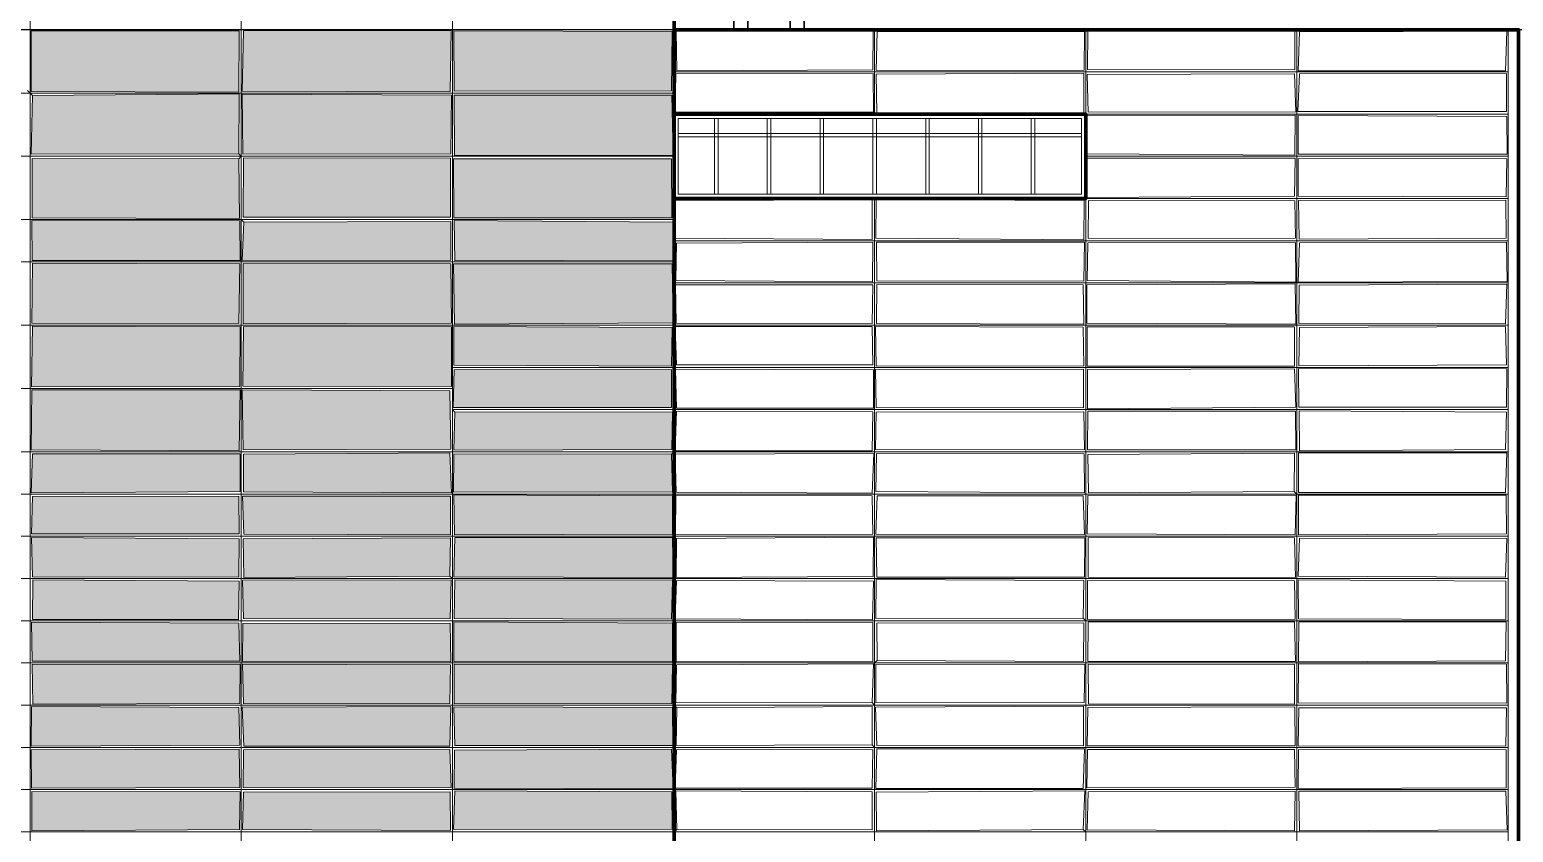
# Model space of a CAD drawing. Extents: x -50000 to 1632000, y -47600 to 308800.
# Drawn here: x 293987 to 336150, y 235987 to 258800 of the extents above; entities that cross this region are included whole.
import ezdxf

# ---------------------------------------------------------------- set-up
doc = ezdxf.new("R2010")
doc.units = 0
doc.header["$MEASUREMENT"] = 0
doc.layers.get('Defpoints').update_dxf_attribs({"color": 6})
doc.layers.add('1', color=7, linetype='Continuous')

msp = doc.modelspace()

# ---------------------------------------------------------------- hatches: boundary and pattern name
at = {"layer": '1', "linetype": 'Continuous'}
h = msp.add_hatch(color=251, dxfattribs=at)
h.dxf.hatch_style = 1
h.paths.add_polyline_path([(299936.8, 258762.5), (294033.3, 258766.7), (294033.2, 257041.8), (299929.7, 257027.4)])
h = msp.add_hatch(color=251, dxfattribs=at)
h.dxf.hatch_style = 1
h.paths.add_polyline_path([(305961.2, 258773.1), (300065.6, 258766.6), (300029.1, 257053.6), (305933.2, 257028.9)])
h = msp.add_hatch(color=251, dxfattribs=at)
h.dxf.hatch_style = 1
h.paths.add_polyline_path([(312241.1, 258749.1), (306044, 258770.4), (306050.4, 257056.7), (312225.5, 257064.6)])
h = msp.add_hatch(color=251, dxfattribs=at)
h.dxf.hatch_style = 1
h.paths.add_polyline_path([(299937.1, 256971.9), (294071.3, 256925.5), (294030.9, 255259.6), (299929.7, 255271.5)])
h = msp.add_hatch(color=251, dxfattribs=at)
h.dxf.hatch_style = 1
h.paths.add_polyline_path([(305971.7, 256935.7), (300027.2, 256968.8), (300041.1, 255257.9), (305955.5, 255268.6)])
h = msp.add_hatch(color=251, dxfattribs=at)
h.dxf.hatch_style = 1
h.paths.add_polyline_path([(312239.8, 256937.2), (306054.9, 256935.5), (306063.2, 255227.4), (312272.2, 255231.8)])
h = msp.add_hatch(color=251, dxfattribs=at)
h.dxf.hatch_style = 1
h.paths.add_polyline_path([(299928.6, 255128.8), (294062.1, 255134.8), (294061.3, 253454.4), (299953.7, 253431.8)])
h = msp.add_hatch(color=251, dxfattribs=at)
h.dxf.hatch_style = 1
h.paths.add_polyline_path([(305944.4, 255147.4), (300065.8, 255155.4), (300056.7, 253470.8), (305944, 253474.9)])
h = msp.add_hatch(color=251, dxfattribs=at)
h.dxf.hatch_style = 1
h.paths.add_polyline_path([(312229.3, 255132.2), (306030.1, 255129.3), (306045.4, 253453.8), (312236.8, 253454.9)])
h = msp.add_hatch(color=251, dxfattribs=at)
h.dxf.hatch_style = 1
h.paths.add_polyline_path([(299963.7, 253362.4), (294049, 253374.3), (294061, 252238), (299966.2, 252236.4)])
h = msp.add_hatch(color=251, dxfattribs=at)
h.dxf.hatch_style = 1
h.paths.add_polyline_path([(305954.8, 253350), (300072.1, 253327), (300026.3, 252237.9), (305955.5, 252251.3)])
h = msp.add_hatch(color=251, dxfattribs=at)
h.dxf.hatch_style = 1
h.paths.add_polyline_path([(312271.3, 253325.6), (306054.8, 253374.2), (306066.7, 252233.3), (312274.8, 252246.2)])
h = msp.add_hatch(color=251, dxfattribs=at)
h.dxf.hatch_style = 1
h.paths.add_polyline_path([(299961.4, 252149.1), (294066.6, 252168), (294046.3, 250456.7), (299928.8, 250449.3)])
h = msp.add_hatch(color=251, dxfattribs=at)
h.dxf.hatch_style = 1
h.paths.add_polyline_path([(305951.8, 252141.1), (300053.5, 252158.2), (300057.5, 250442.7), (305970.5, 250458)])
h = msp.add_hatch(color=251, dxfattribs=at)
h.dxf.hatch_style = 1
h.paths.add_polyline_path([(312242.2, 252149.2), (306027.9, 252147.6), (306059.2, 250428.4), (312274.4, 250470.7)])
h = msp.add_hatch(color=251, dxfattribs=at)
h.dxf.hatch_style = 1
h.paths.add_polyline_path([(299970.8, 250352.4), (294063.6, 250371.7), (294039.2, 248647.1), (299956.5, 248659.4)])
h = msp.add_hatch(color=251, dxfattribs=at)
h.dxf.hatch_style = 1
h.paths.add_polyline_path([(305971.3, 250350.4), (300066.5, 250365.8), (300049, 248668.8), (305971.1, 248658.8)])
h = msp.add_hatch(color=251, dxfattribs=at)
h.dxf.hatch_style = 1
h.paths.add_polyline_path([(312249.9, 250333.7), (306038.8, 250364.2), (306039.3, 249259.8), (312228.4, 249237.4)])
h = msp.add_hatch(color=251, dxfattribs=at)
h.dxf.hatch_style = 1
h.paths.add_polyline_path([(312228.8, 249139), (306047.6, 249131.4), (306026, 248062.2), (312227.9, 248060.9)])
h = msp.add_hatch(color=251, dxfattribs=at)
h.dxf.hatch_style = 1
h.paths.add_polyline_path([(299971.9, 248567.4), (294051.4, 248559.4), (294032.2, 246855.1), (299942, 246828.8)])
h = msp.add_hatch(color=251, dxfattribs=at)
h.dxf.hatch_style = 1
h.paths.add_polyline_path([(305927.4, 248532.4), (300027.6, 248567.9), (300054.2, 246856.7), (305951.8, 246874.5)])
h = msp.add_hatch(color=251, dxfattribs=at)
h.dxf.hatch_style = 1
h.paths.add_polyline_path([(312251.2, 247934.4), (306071.3, 247929), (306036.8, 246844.2), (312236.3, 246862.9)])
h = msp.add_hatch(color=251, dxfattribs=at)
h.dxf.hatch_style = 1
h.paths.add_polyline_path([(299973.6, 246746), (294064.7, 246747.8), (294027.9, 245633.1), (299971.8, 245672)])
h = msp.add_hatch(color=251, dxfattribs=at)
h.dxf.hatch_style = 1
h.paths.add_polyline_path([(305925.9, 246774.3), (300066.7, 246738.5), (300066.1, 245662.2), (305974, 245638.2)])
h = msp.add_hatch(color=251, dxfattribs=at)
h.dxf.hatch_style = 1
h.paths.add_polyline_path([(312226.4, 246731.6), (306041.7, 246740), (306033, 245654.2), (312259.1, 245663.9)])
h = msp.add_hatch(color=251, dxfattribs=at)
h.dxf.hatch_style = 1
h.paths.add_polyline_path([(299932.2, 245545.5), (294069.5, 245535.4), (294035.6, 244471.6), (299937.7, 244468.1)])
h = msp.add_hatch(color=251, dxfattribs=at)
h.dxf.hatch_style = 1
h.paths.add_polyline_path([(305944.1, 245538.9), (300039, 245540), (300071.8, 244464.2), (305948.6, 244439.1)])
h = msp.add_hatch(color=251, dxfattribs=at)
h.dxf.hatch_style = 1
h.paths.add_polyline_path([(312253.3, 245550), (306042.4, 245574.5), (306061.4, 244438.7), (312253.2, 244457.3)])
h = msp.add_hatch(color=251, dxfattribs=at)
h.dxf.hatch_style = 1
h.paths.add_polyline_path([(299936.5, 244329), (294035.6, 244367.5), (294066.4, 243251.2), (299929.6, 243243.3)])
h = msp.add_hatch(color=251, dxfattribs=at)
h.dxf.hatch_style = 1
h.paths.add_polyline_path([(305945.4, 244354.3), (300055.9, 244325), (300070.5, 243230.6), (305925.1, 243272.2)])
h = msp.add_hatch(color=251, dxfattribs=at)
h.dxf.hatch_style = 1
h.paths.add_polyline_path([(312254.8, 244368.3), (306070.1, 244370.4), (306044.6, 243251.1), (312270.2, 243226.8)])
h = msp.add_hatch(color=251, dxfattribs=at)
h.dxf.hatch_style = 1
h.paths.add_polyline_path([(299939.8, 243128), (294074, 243161.8), (294072.3, 242034.2), (299926.3, 242032.7)])
h = msp.add_hatch(color=251, dxfattribs=at)
h.dxf.hatch_style = 1
h.paths.add_polyline_path([(305969.9, 243168), (300031.1, 243158.1), (300064.5, 242060.4), (305941.4, 242050.7)])
h = msp.add_hatch(color=251, dxfattribs=at)
h.dxf.hatch_style = 1
h.paths.add_polyline_path([(312257, 243157.3), (306069.9, 243164.5), (306055.3, 242062.6), (312229.6, 242046.4)])
h = msp.add_hatch(color=251, dxfattribs=at)
h.dxf.hatch_style = 1
h.paths.add_polyline_path([(299933.2, 241932.1), (294041.3, 241957.5), (294053.9, 240852.4), (299958.8, 240852.1)])
h = msp.add_hatch(color=251, dxfattribs=at)
h.dxf.hatch_style = 1
h.paths.add_polyline_path([(305939.7, 241935.6), (300046.1, 241926.5), (300035.2, 240840.7), (305956.2, 240831.1)])
h = msp.add_hatch(color=251, dxfattribs=at)
h.dxf.hatch_style = 1
h.paths.add_polyline_path([(312253.6, 241933.9), (306044.6, 241970.7), (306045.6, 240839.9), (312257.5, 240833)])
h = msp.add_hatch(color=251, dxfattribs=at)
h.dxf.hatch_style = 1
h.paths.add_polyline_path([(299967.2, 240755.4), (294059.6, 240769.8), (294073.9, 239625.6), (299955.8, 239652.3)])
h = msp.add_hatch(color=251, dxfattribs=at)
h.dxf.hatch_style = 1
h.paths.add_polyline_path([(305944.5, 240743.4), (300039.2, 240762.3), (300059.5, 239636.2), (305926.9, 239647)])
h = msp.add_hatch(color=251, dxfattribs=at)
h.dxf.hatch_style = 1
h.paths.add_polyline_path([(312255.1, 240753), (306047.3, 240762.4), (306053.4, 239642.4), (312232.9, 239650.5)])
h = msp.add_hatch(color=251, dxfattribs=at)
h.dxf.hatch_style = 1
h.paths.add_polyline_path([(299932.4, 239536.8), (294040.4, 239564.8), (294032.5, 238434.6), (299960.1, 238464.2)])
h = msp.add_hatch(color=251, dxfattribs=at)
h.dxf.hatch_style = 1
h.paths.add_polyline_path([(305952.3, 239560.4), (300028.3, 239544.3), (300069.7, 238433.1), (305931.6, 238435.5)])
h = msp.add_hatch(color=251, dxfattribs=at)
h.dxf.hatch_style = 1
h.paths.add_polyline_path([(312251.4, 239530.1), (306039.9, 239552.1), (306069.1, 238455.9), (312260.1, 238451.4)])
h = msp.add_hatch(color=251, dxfattribs=at)
h.dxf.hatch_style = 1
h.paths.add_polyline_path([(299938.1, 238354.3), (294033.5, 238334.5), (294037.8, 237238.8), (299955.3, 237260.3)])
h = msp.add_hatch(color=251, dxfattribs=at)
h.dxf.hatch_style = 1
h.paths.add_polyline_path([(305926.5, 238342.4), (300060.4, 238330.6), (300050.3, 237257.3), (305966.8, 237252.4)])
h = msp.add_hatch(color=251, dxfattribs=at)
h.dxf.hatch_style = 1
h.paths.add_polyline_path([(312230.7, 238351), (306060.6, 238325.6), (306053, 237241.1), (312273.3, 237226.4)])
h = msp.add_hatch(color=251, dxfattribs=at)
h.dxf.hatch_style = 1
h.paths.add_polyline_path([(299970.1, 237142.5), (294047.8, 237146.9), (294050.2, 236025.7), (299953.3, 236068)])
h = msp.add_hatch(color=251, dxfattribs=at)
h.dxf.hatch_style = 1
h.paths.add_polyline_path([(305941.2, 237136.3), (300062, 237131.3), (300037.1, 236071.8), (305946.5, 236042.9)])
h = msp.add_hatch(color=251, dxfattribs=at)
h.dxf.hatch_style = 1
h.paths.add_polyline_path([(312234.6, 237134.8), (306070, 237167.5), (306032.7, 236066), (312243.8, 236074.2)])

# ---------------------------------------------------------------- linework, layer by layer
at = {"layer": '1', "lineweight": 35}
for p, q in [((314000, 280000), (314000, 258800)), ((316000, 280000), (316000, 258800)), ((314400, 258800), (314400, 267100.3)), ((315600, 258800), (315600, 267100.3))]:
    msp.add_line(p, q, dxfattribs=at)
at = {"layer": '1', "color": 8, "linetype": 'Continuous', "lineweight": 13}
for p, q in [((294000, 221000), (294000, 276200)), ((300000, 221000), (300000, 276200)), ((306000, 221000), (306000, 276200)), ((312300, 221000), (312300, 276200)), ((336000, 258800), (264000, 258800)), ((318000, 256400), (318000, 258800)), ((324000, 221000), (324000, 258800)), ((330000, 258800), (330000, 221000)), ((336000, 221000), (336000, 258800)), ((336000, 257600), (312300, 257600)), ((312300, 257000), (287700, 257000)), ((312300, 256400), (336000, 256400)), ((312300, 255200), (287700, 255200)), ((336000, 255200), (324000, 255200)), ((336000, 254000), (312300, 254000)), ((318000, 221000), (318000, 254000)), ((312300, 253400), (287700, 253400)), ((336000, 252800), (312300, 252800)), ((312300, 252200), (287700, 252200)), ((336000, 251600), (312300, 251600)), ((228329.3, 250400), (336000, 250400)), ((336000, 249200), (306000, 249200)), ((306000, 248600), (287700, 248600)), ((336000, 248000), (306000, 248000)), ((336000, 246800), (228330.3, 246800)), ((228332.6, 245600), (336000, 245600)), ((336000, 244400), (258000, 244400)), ((336000, 243200), (228330.7, 243200)), ((336000, 242000), (228329.4, 242000)), ((228331.3, 240800), (336000, 240800)), ((336000, 239600), (258000, 239600)), ((336000, 238400), (228325, 238400)), ((336000, 237200), (228331.3, 237200)), ((228328.8, 236000), (336000, 236000))]:
    msp.add_line(p, q, dxfattribs=at)
at = {"layer": '1', "color": 7, "linetype": 'Continuous', "lineweight": 9}
for p, q in [((294033.2, 257041.8), (294033.3, 258766.7)), ((294033.3, 258766.7), (299936.8, 258762.5)), ((299929.7, 257027.4), (299936.8, 258762.5)), ((300029.1, 257053.6), (300065.6, 258766.6)), ((300065.6, 258766.6), (305961.2, 258773.1)), ((305933.2, 257028.9), (305961.2, 258773.1)), ((306044, 258770.4), (312241.1, 258749.1)), ((306050.4, 257056.7), (306044, 258770.4)), ((312225.5, 257064.6), (312241.1, 258749.1)), ((294000, 257000), (293927.3, 257070.8)), ((294000, 257000), (294071.3, 256925.5)), ((294030.9, 255259.6), (294071.3, 256925.5)), ((294033.2, 257041.8), (299929.7, 257027.4)), ((294071.3, 256925.5), (299937.1, 256971.9)), ((299929.7, 255271.5), (299937.1, 256971.9)), ((300027.2, 256968.8), (305971.7, 256935.7)), ((300041.1, 255257.9), (300027.2, 256968.8)), ((300029.1, 257053.6), (305933.2, 257028.9)), ((305955.5, 255268.6), (305971.7, 256935.7)), ((306050.4, 257056.7), (312225.5, 257064.6)), ((306054.9, 256935.5), (312239.8, 256937.2)), ((306063.2, 255227.4), (306054.9, 256935.5)), ((312272.2, 255231.8), (312239.8, 256937.2)), ((294030.9, 255259.6), (299929.7, 255271.5)), ((294061.3, 253454.4), (294062.1, 255134.8)), ((294062.1, 255134.8), (299928.6, 255128.8)), ((300000, 255200), (299928.6, 255128.8)), ((299953.7, 253431.8), (299928.6, 255128.8)), ((300000, 255200), (299929.7, 255271.5)), ((300041.1, 255257.9), (305955.5, 255268.6)), ((300056.7, 253470.8), (300065.8, 255155.4)), ((300065.8, 255155.4), (305944.4, 255147.4)), ((305944, 253474.9), (305944.4, 255147.4)), ((306030.1, 255129.3), (312229.3, 255132.2)), ((306045.4, 253453.8), (306030.1, 255129.3)), ((306063.2, 255227.4), (312272.2, 255231.8)), ((312236.8, 253454.9), (312229.3, 255132.2)), ((294061.3, 253454.4), (299953.7, 253431.8)), ((300000, 253400), (300072.1, 253327)), ((300056.7, 253470.8), (305944, 253474.9)), ((306045.4, 253453.8), (312236.8, 253454.9)), ((294049, 253374.3), (299963.7, 253362.4)), ((294061, 252238), (294049, 253374.3)), ((299966.2, 252236.4), (299963.7, 253362.4)), ((300026.3, 252237.9), (300072.1, 253327)), ((300072.1, 253327), (305954.8, 253350)), ((305955.5, 252251.3), (305954.8, 253350)), ((306054.8, 253374.2), (312271.3, 253325.6)), ((306066.7, 252233.3), (306054.8, 253374.2)), ((312274.8, 252246.2), (312271.3, 253325.6)), ((294046.3, 250456.7), (294066.6, 252168)), ((294061, 252238), (299966.2, 252236.4)), ((294066.6, 252168), (299961.4, 252149.1)), ((299928.8, 250449.3), (299961.4, 252149.1)), ((300026.3, 252237.9), (305955.5, 252251.3)), ((300053.5, 252158.2), (305951.8, 252141.1)), ((300057.5, 250442.7), (300053.5, 252158.2)), ((305970.5, 250458), (305951.8, 252141.1)), ((306027.9, 252147.6), (312242.2, 252149.2)), ((306059.2, 250428.4), (306027.9, 252147.6)), ((306066.7, 252233.3), (312274.8, 252246.2)), ((312274.4, 250470.7), (312242.2, 252149.2)), ((294046.3, 250456.7), (299928.8, 250449.3)), ((300057.5, 250442.7), (305970.5, 250458)), ((306059.2, 250428.4), (312274.4, 250470.7)), ((294039.2, 248647.1), (294063.6, 250371.7)), ((294063.6, 250371.7), (299970.8, 250352.4)), ((299956.5, 248659.4), (299970.8, 250352.4)), ((300049, 248668.8), (300066.5, 250365.8)), ((300066.5, 250365.8), (305971.3, 250350.4)), ((305971.1, 248658.8), (305971.3, 250350.4)), ((306038.8, 250364.2), (312249.9, 250333.7)), ((306039.3, 249259.8), (306038.8, 250364.2)), ((312228.4, 249237.4), (312249.9, 250333.7)), ((306039.3, 249259.8), (312228.4, 249237.4)), ((306026, 248062.2), (306047.6, 249131.4)), ((306047.6, 249131.4), (312228.8, 249139)), ((312227.9, 248060.9), (312228.8, 249139)), ((294032.2, 246855.1), (294051.4, 248559.4)), ((294039.2, 248647.1), (299956.5, 248659.4)), ((294051.4, 248559.4), (299971.9, 248567.4)), ((299942, 246828.8), (299971.9, 248567.4)), ((300027.6, 248567.9), (305927.4, 248532.4)), ((300054.2, 246856.7), (300027.6, 248567.9)), ((300049, 248668.8), (305971.1, 248658.8)), ((305951.8, 246874.5), (305927.4, 248532.4)), ((306000, 248000), (306071.3, 247929)), ((306026, 248062.2), (312227.9, 248060.9)), ((306036.8, 246844.2), (306071.3, 247929)), ((306071.3, 247929), (312251.2, 247934.4)), ((312236.3, 246862.9), (312251.2, 247934.4)), ((294027.9, 245633.1), (294064.7, 246747.8)), ((294032.2, 246855.1), (299942, 246828.8)), ((294064.7, 246747.8), (299973.6, 246746)), ((299971.8, 245672), (299973.6, 246746)), ((300054.2, 246856.7), (305951.8, 246874.5)), ((300066.1, 245662.2), (300066.7, 246738.5)), ((300066.7, 246738.5), (305925.9, 246774.3)), ((305974, 245638.2), (305925.9, 246774.3)), ((306033, 245654.2), (306041.7, 246740)), ((306036.8, 246844.2), (312236.3, 246862.9)), ((306041.7, 246740), (312226.4, 246731.6)), ((312300, 246800), (312226.4, 246731.6)), ((312259.1, 245663.9), (312226.4, 246731.6)), ((294027.9, 245633.1), (299971.8, 245672)), ((294035.6, 244471.6), (294069.5, 245535.4)), ((294069.5, 245535.4), (299932.2, 245545.5)), ((299937.7, 244468.1), (299932.2, 245545.5)), ((300039, 245540), (305944.1, 245538.9)), ((300071.8, 244464.2), (300039, 245540)), ((300066.1, 245662.2), (305974, 245638.2)), ((305948.6, 244439.1), (305944.1, 245538.9)), ((306033, 245654.2), (312259.1, 245663.9)), ((306042.4, 245574.5), (312253.3, 245550)), ((306061.4, 244438.7), (306042.4, 245574.5)), ((312253.2, 244457.3), (312253.3, 245550)), ((294035.6, 244471.6), (299937.7, 244468.1)), ((294035.6, 244367.5), (299936.5, 244329)), ((294066.4, 243251.2), (294035.6, 244367.5)), ((299929.6, 243243.3), (299936.5, 244329)), ((300055.9, 244325), (305945.4, 244354.3)), ((300070.5, 243230.6), (300055.9, 244325)), ((300071.8, 244464.2), (305948.6, 244439.1)), ((305925.1, 243272.2), (305945.4, 244354.3)), ((306044.6, 243251.1), (306070.1, 244370.4)), ((306061.4, 244438.7), (312253.2, 244457.3)), ((306070.1, 244370.4), (312254.8, 244368.3)), ((312270.2, 243226.8), (312254.8, 244368.3)), ((294066.4, 243251.2), (299929.6, 243243.3)), ((294072.3, 242034.2), (294074, 243161.8)), ((294074, 243161.8), (299939.8, 243128)), ((299926.3, 242032.7), (299939.8, 243128)), ((300031.1, 243158.1), (305969.9, 243168)), ((300064.5, 242060.4), (300031.1, 243158.1)), ((300070.5, 243230.6), (305925.1, 243272.2)), ((306000, 243200), (305925.1, 243272.2)), ((305941.4, 242050.7), (305969.9, 243168)), ((306044.6, 243251.1), (312270.2, 243226.8)), ((306055.3, 242062.6), (306069.9, 243164.5)), ((306069.9, 243164.5), (312257, 243157.3)), ((312229.6, 242046.4), (312257, 243157.3)), ((294072.3, 242034.2), (299926.3, 242032.7)), ((300064.5, 242060.4), (305941.4, 242050.7)), ((306055.3, 242062.6), (312229.6, 242046.4)), ((294041.3, 241957.5), (299933.2, 241932.1)), ((294053.9, 240852.4), (294041.3, 241957.5)), ((299958.8, 240852.1), (299933.2, 241932.1)), ((300035.2, 240840.7), (300046.1, 241926.5)), ((300046.1, 241926.5), (305939.7, 241935.6)), ((305956.2, 240831.1), (305939.7, 241935.6)), ((306044.6, 241970.7), (312253.6, 241933.9)), ((306045.6, 240839.9), (306044.6, 241970.7)), ((312257.5, 240833), (312253.6, 241933.9)), ((294053.9, 240852.4), (299958.8, 240852.1)), ((294059.6, 240769.8), (299967.2, 240755.4)), ((294073.9, 239625.6), (294059.6, 240769.8)), ((299955.8, 239652.3), (299967.2, 240755.4)), ((300035.2, 240840.7), (305956.2, 240831.1)), ((300039.2, 240762.3), (305944.5, 240743.4)), ((300059.5, 239636.2), (300039.2, 240762.3)), ((306045.6, 240839.9), (312257.5, 240833)), ((306047.3, 240762.4), (312255.1, 240753)), ((306053.4, 239642.4), (306047.3, 240762.4)), ((312232.9, 239650.5), (312255.1, 240753)), ((305926.9, 239647), (305944.5, 240743.4)), ((294032.5, 238434.6), (294040.4, 239564.8)), ((294040.4, 239564.8), (299932.4, 239536.8)), ((294073.9, 239625.6), (299955.8, 239652.3)), ((299960.1, 238464.2), (299932.4, 239536.8)), ((300028.3, 239544.3), (305952.3, 239560.4)), ((300069.7, 238433.1), (300028.3, 239544.3)), ((300059.5, 239636.2), (305926.9, 239647)), ((305931.6, 238435.5), (305952.3, 239560.4)), ((306039.9, 239552.1), (312251.4, 239530.1)), ((306069.1, 238455.9), (306039.9, 239552.1)), ((306053.4, 239642.4), (312232.9, 239650.5)), ((312260.1, 238451.4), (312251.4, 239530.1)), ((294032.5, 238434.6), (299960.1, 238464.2)), ((294033.5, 238334.5), (299938.1, 238354.3)), ((294037.8, 237238.8), (294033.5, 238334.5)), ((299955.3, 237260.3), (299938.1, 238354.3)), ((300050.3, 237257.3), (300060.4, 238330.6)), ((300060.4, 238330.6), (305926.5, 238342.4)), ((300069.7, 238433.1), (305931.6, 238435.5)), ((305966.8, 237252.4), (305926.5, 238342.4)), ((306053, 237241.1), (306060.6, 238325.6)), ((306060.6, 238325.6), (312230.7, 238351)), ((306069.1, 238455.9), (312260.1, 238451.4)), ((312273.3, 237226.4), (312230.7, 238351)), ((294037.8, 237238.8), (299955.3, 237260.3)), ((294047.8, 237146.9), (299970.1, 237142.5)), ((294050.2, 236025.7), (294047.8, 237146.9)), ((299953.3, 236068), (299970.1, 237142.5)), ((300037.1, 236071.8), (300062, 237131.3)), ((300050.3, 237257.3), (305966.8, 237252.4)), ((300062, 237131.3), (305941.2, 237136.3)), ((305946.5, 236042.9), (305941.2, 237136.3)), ((306032.7, 236066), (306070, 237167.5)), ((306053, 237241.1), (312273.3, 237226.4)), ((306070, 237167.5), (312234.6, 237134.8)), ((312243.8, 236074.2), (312234.6, 237134.8)), ((294050.2, 236025.7), (299953.3, 236068)), ((300037.1, 236071.8), (305946.5, 236042.9)), ((306032.7, 236066), (312243.8, 236074.2))]:
    msp.add_line(p, q, dxfattribs=at)
at = {"layer": '1', "color": 8, "linetype": 'Continuous', "lineweight": 9}
for p, q in [((312357.8, 258766.4), (317955.5, 258750.6)), ((312373.7, 257629.2), (312357.8, 258766.4)), ((317944.7, 257655.5), (317955.5, 258750.6)), ((318041.2, 257640.4), (318073.4, 258745.8)), ((318073.4, 258745.8), (323961.5, 258746.8)), ((323957.4, 257647.3), (323961.5, 258746.8)), ((324047, 257670.3), (324058.4, 258769.9)), ((324058.4, 258769.9), (329940.8, 258750.8)), ((329939.6, 257656.3), (329940.8, 258750.8)), ((330033, 257626.3), (330071.3, 258739.1)), ((330071.3, 258739.1), (335961.2, 258755.9)), ((312373.7, 257629.2), (317944.7, 257655.5)), ((318041.2, 257640.4), (323957.4, 257647.3)), ((324047, 257670.3), (329939.6, 257656.3)), ((330033, 257626.3), (335926.1, 257628.3)), ((312332.7, 256457.1), (312347.6, 257548.6)), ((312347.6, 257548.6), (317959.3, 257556.3)), ((317968.8, 256459.3), (317959.3, 257556.3)), ((318047.3, 257537.9), (323946, 257562.8)), ((318065.6, 256425.6), (318047.3, 257537.9)), ((323948.7, 256444.7), (323946, 257562.8)), ((324038.1, 257526.1), (329928.8, 257547)), ((324064.6, 256451.7), (324038.1, 257526.1)), ((329965.5, 256467.5), (329928.8, 257547)), ((330030.8, 256473.6), (330072.1, 257546.4)), ((330072.1, 257546.4), (335955.9, 257554.1)), ((312332.7, 256457.1), (317968.8, 256459.3)), ((318065.6, 256425.6), (323948.7, 256444.7)), ((324030.8, 256351.2), (329950.3, 256368.2)), ((324037.6, 255268.4), (324030.8, 256351.2)), ((324064.6, 256451.7), (329965.5, 256467.5)), ((329942, 255232.1), (329950.3, 256368.2)), ((330030.8, 256473.6), (335952.7, 256473.7)), ((330035.3, 255263.8), (330039.8, 256361.4)), ((330039.8, 256361.4), (335961.2, 256333.4)), ((324031.4, 255145.3), (329949.6, 255147.8)), ((324041.3, 254026.2), (324031.4, 255145.3)), ((324037.6, 255268.4), (329942, 255232.1)), ((329934.1, 254070.8), (329949.6, 255147.8)), ((330031.8, 255135.4), (335969, 255128.4)), ((330033.7, 254069.3), (330031.8, 255135.4)), ((330035.3, 255263.8), (335972.7, 255264)), ((312333.3, 253943.4), (317929.2, 253960)), ((312335.5, 252874), (312333.3, 253943.4)), ((317927.2, 252832.6), (317929.2, 253960)), ((318033.1, 252871.4), (318044.1, 253974.4)), ((318044.1, 253974.4), (323952.9, 253944.5)), ((323940.2, 252825.5), (323952.9, 253944.5)), ((324041.3, 254026.2), (329934.1, 254070.8)), ((324068.4, 252863.1), (324072.6, 253942.9)), ((324072.6, 253942.9), (329938.5, 253933.7)), ((329956.6, 252871.1), (329938.5, 253933.7)), ((330033.7, 254069.3), (335943.8, 254053.6)), ((330041.1, 253940.4), (335936.1, 253956.9)), ((330065.3, 252843.6), (330041.1, 253940.4)), ((312335.5, 252874), (317927.2, 252832.6)), ((312349.1, 251674.9), (312370.7, 252729.4)), ((312370.7, 252729.4), (317947.1, 252763.6)), ((317936.8, 251637.4), (317947.1, 252763.6)), ((318033.1, 252871.4), (323940.2, 252825.5)), ((318049.4, 252760.1), (323960.1, 252757.1)), ((318061.3, 251661.8), (318049.4, 252760.1)), ((323945.3, 251649.1), (323960.1, 252757.1)), ((324036.7, 251671.9), (324054, 252739.2)), ((324054, 252739.2), (329961.2, 252746.3)), ((324068.4, 252863.1), (329956.6, 252871.1)), ((329970.8, 251627.3), (329961.2, 252746.3)), ((330038.4, 251625.4), (330070, 252745.2)), ((330065.3, 252843.6), (335942.7, 252873.2)), ((330070, 252745.2), (335954.9, 252764)), ((312336.6, 251545.6), (317949.2, 251546.6)), ((312362.2, 250460.2), (312336.6, 251545.6)), ((312349.1, 251674.9), (317936.8, 251637.4)), ((317934.1, 250446.3), (317949.2, 251546.6)), ((318049.7, 250453.5), (318065.3, 251556.2)), ((318061.3, 251661.8), (323945.3, 251649.1)), ((318065.3, 251556.2), (323926.6, 251551.1)), ((323941.8, 250425.4), (323926.6, 251551.1)), ((324027.1, 250455.8), (324029.2, 251550.2)), ((324029.2, 251550.2), (329953.9, 251571.8)), ((324036.7, 251671.9), (329970.8, 251627.3)), ((329969.5, 250427.3), (329953.9, 251571.8)), ((330038.4, 251625.4), (335972.3, 251642.3)), ((330058.2, 250451.9), (330063, 251541)), ((330063, 251541), (335961.7, 251564.1)), ((312362.2, 250460.2), (317934.1, 250446.3)), ((318049.7, 250453.5), (323941.8, 250425.4)), ((324027.1, 250455.8), (329969.5, 250427.3)), ((330058.2, 250451.9), (335927.6, 250441)), ((312333.5, 250361.3), (317930.6, 250366.1)), ((312370.4, 249274.4), (312333.5, 250361.3)), ((317952.4, 249271.4), (317930.6, 250366.1)), ((318028.7, 250360.7), (323926.4, 250346.9)), ((318043, 249233.4), (318028.7, 250360.7)), ((323941.7, 249248.1), (323926.4, 250346.9)), ((324038.3, 250354.8), (329932, 250355.3)), ((324039, 249240), (324038.3, 250354.8)), ((329928.5, 249237.1), (329932, 250355.3)), ((330054.9, 249247.7), (330073.1, 250337.8)), ((330073.1, 250337.8), (335926.3, 250360.3)), ((312370.4, 249274.4), (317952.4, 249271.4)), ((318043, 249233.4), (323941.7, 249248.1)), ((324039, 249240), (329928.5, 249237.1)), ((330054.9, 249247.7), (335953.5, 249269.9)), ((312341.2, 249152.5), (317966.7, 249129.3)), ((312371.3, 248037.8), (312341.2, 249152.5)), ((317966.3, 248046.7), (317966.7, 249129.3)), ((318025.1, 249145.1), (323935.3, 249150.9)), ((318038.7, 248062.5), (318025.1, 249145.1)), ((323938.8, 248052.8), (323935.3, 249150.9)), ((324048.8, 248025.6), (324053.2, 249145.6)), ((324053.2, 249145.6), (329933.7, 249158.7)), ((329971.9, 248069.4), (329933.7, 249158.7)), ((330045, 249172.5), (335965.7, 249156.1)), ((330050.4, 248068.9), (330045, 249172.5)), ((312330.4, 246828.2), (312367.4, 247958.7)), ((312367.4, 247958.7), (317949.5, 247937.3)), ((312371.3, 248037.8), (317966.3, 248046.7)), ((317926, 246829.5), (317949.5, 247937.3)), ((318027.5, 246862.9), (318046.9, 247927.5)), ((318038.7, 248062.5), (323938.8, 248052.8)), ((318046.9, 247927.5), (323941.7, 247942)), ((323959.2, 246858.8), (323941.7, 247942)), ((324048.8, 248025.6), (329971.9, 248069.4)), ((324052.2, 246862.8), (324061.5, 247954.4)), ((324061.5, 247954.4), (329963.6, 247961)), ((329967.4, 246858.1), (329963.6, 247961)), ((330050.4, 248068.9), (335957.6, 248067.2)), ((330061, 247968.7), (335952.8, 247928.4)), ((330073.7, 246828.4), (330061, 247968.7)), ((312330.4, 246828.2), (317926, 246829.5)), ((312334.3, 246731.3), (317973.1, 246754.2)), ((312359.6, 245657.6), (312334.3, 246731.3)), ((317928.5, 245625.7), (317973.1, 246754.2)), ((318027.5, 246862.9), (323959.2, 246858.8)), ((318033.9, 245674.7), (318051, 246751.7)), ((318051, 246751.7), (323954.7, 246745.1)), ((323959.3, 245635.3), (323954.7, 246745.1)), ((324052.2, 246862.8), (329967.4, 246858.1)), ((324061.3, 246727.7), (329929.8, 246763.6)), ((324072.9, 245638.9), (324061.3, 246727.7)), ((329925.3, 245673.4), (329929.8, 246763.6)), ((330042.4, 245648.5), (330044, 246768.4)), ((330044, 246768.4), (335963.3, 246774.5)), ((330073.7, 246828.4), (335927.9, 246869.3)), ((312341.2, 244443.9), (312350.4, 245573.6)), ((312350.4, 245573.6), (317925.6, 245546.2)), ((312359.6, 245657.6), (317928.5, 245625.7)), ((317950.6, 244463.8), (317925.6, 245546.2)), ((318033.9, 245674.7), (323959.3, 245635.3)), ((318034.1, 244465.9), (318067.9, 245554.1)), ((318067.9, 245554.1), (323929.6, 245550.2)), ((323958.9, 244451.6), (323929.6, 245550.2)), ((324042.3, 244467.3), (324056.4, 245556.4)), ((324056.4, 245556.4), (329974.6, 245572.4)), ((324072.9, 245638.9), (329925.3, 245673.4)), ((330000, 245600), (329925.3, 245673.4)), ((329948.9, 244443.4), (329974.6, 245572.4)), ((330042.4, 245648.5), (335931.8, 245648.7)), ((330046.6, 245573.8), (335944.8, 245571.9)), ((330046.6, 244440.9), (330046.6, 245573.8)), ((312341.2, 244443.9), (317950.6, 244463.8)), ((312356.9, 243227.7), (312372, 244339.8)), ((312372, 244339.8), (317971.1, 244373.1)), ((317958.9, 243255.4), (317971.1, 244373.1)), ((318034.1, 244465.9), (323958.9, 244451.6)), ((318042.6, 244358.3), (323971.1, 244361)), ((318062.8, 243238.4), (318042.6, 244358.3)), ((323965.8, 243240.7), (323971.1, 244361)), ((324042.3, 244467.3), (329948.9, 244443.4)), ((324064.2, 243241.9), (324069.2, 244367.4)), ((324069.2, 244367.4), (329929.3, 244353.4)), ((329955.4, 243226.6), (329929.3, 244353.4)), ((330035.3, 243263), (330069.1, 244350.9)), ((330046.6, 244440.9), (335959.5, 244474.5)), ((330069.1, 244350.9), (335963.2, 244337.4)), ((312331.5, 242050.1), (312364.8, 243142.7)), ((312356.9, 243227.7), (317958.9, 243255.4)), ((312364.8, 243142.7), (317969.2, 243129.7)), ((317938.8, 242030.1), (317969.2, 243129.7)), ((318035.1, 242064.7), (318043.6, 243173.7)), ((318043.6, 243173.7), (323945.7, 243141.3)), ((318062.8, 243238.4), (323965.8, 243240.7)), ((323929.7, 242073.1), (323945.7, 243141.3)), ((324049.4, 242031.5), (324052.2, 243144.1)), ((324052.2, 243144.1), (329935.6, 243135.5)), ((324064.2, 243241.9), (329955.4, 243226.6)), ((329952.2, 242046.6), (329935.6, 243135.5)), ((330035.3, 243263), (335931.2, 243242.2)), ((330039, 243163.8), (335938.5, 243127.3)), ((330043.3, 242054.6), (330039, 243163.8)), ((312331.5, 242050.1), (317938.8, 242030.1)), ((318035.1, 242064.7), (323929.7, 242073.1)), ((324000, 242000), (323929.7, 242073.1)), ((324049.4, 242031.5), (329952.2, 242046.6)), ((330043.3, 242054.6), (335940.4, 242032.2)), ((312356.2, 241955.2), (317950.4, 241963.8)), ((312360, 240836.2), (312356.2, 241955.2)), ((317946.8, 240839.8), (317950.4, 241963.8)), ((318061.9, 241927.5), (323941.7, 241941)), ((318071, 240871.6), (318061.9, 241927.5)), ((323936.3, 240839.4), (323941.7, 241941)), ((324062.1, 240839.1), (324064.7, 241968.3)), ((324064.7, 241968.3), (329930.5, 241966.8)), ((329963.6, 240841.5), (329930.5, 241966.8)), ((330042.4, 240833.3), (330052.2, 241968.8)), ((330052.2, 241968.8), (335941.9, 241967.5)), ((312345.7, 239666.1), (312365.4, 240751.8)), ((312360, 240836.2), (317946.8, 240839.8)), ((312365.4, 240751.8), (317964.5, 240772.9)), ((317931.5, 239673.4), (317964.5, 240772.9)), ((318000, 240800), (318071, 240871.6)), ((318036.8, 240761.8), (323974.7, 240758.5)), ((318037.1, 239671.4), (318036.8, 240761.8)), ((318071, 240871.6), (323936.3, 240839.4)), ((323958.3, 239672.4), (323974.7, 240758.5)), ((324062.1, 240839.1), (329963.6, 240841.5)), ((324071, 240770.4), (329930.2, 240754.3)), ((324074.4, 239641.7), (324071, 240770.4)), ((329926.7, 239628.1), (329930.2, 240754.3)), ((330035.2, 239671.5), (330040.6, 240772.7)), ((330040.6, 240772.7), (335952.7, 240769.4)), ((330042.4, 240833.3), (335929.3, 240862.5)), ((312300, 239600), (312374.5, 239527.3)), ((312345.7, 239666.1), (317931.5, 239673.4)), ((312358.1, 238459.2), (312374.5, 239527.3)), ((312374.5, 239527.3), (317925.6, 239562.4)), ((317931.4, 238473.9), (317925.6, 239562.4)), ((318000, 239600), (317931.5, 239673.4)), ((318026.4, 239548.9), (323939.5, 239570.9)), ((318060.2, 238454.2), (318026.4, 239548.9)), ((318037.1, 239671.4), (323958.3, 239672.4)), ((323938.7, 238448.3), (323939.5, 239570.9)), ((324035.8, 238445.8), (324062.3, 239531.6)), ((324062.3, 239531.6), (329940.7, 239552)), ((324074.4, 239641.7), (329926.7, 239628.1)), ((329952.7, 238446), (329940.7, 239552)), ((330034.4, 238440.7), (330056.6, 239529.8)), ((330035.2, 239671.5), (335967.1, 239658.5)), ((330056.6, 239529.8), (335952.1, 239527.7)), ((312332.5, 237242.4), (312368.4, 238327.8)), ((312358.1, 238459.2), (317931.4, 238473.9)), ((312368.4, 238327.8), (317947.7, 238336.8)), ((317929.9, 237246.4), (317947.7, 238336.8)), ((318000, 238400), (317931.4, 238473.9)), ((318036.2, 237235.4), (318063.7, 238358.9)), ((318060.2, 238454.2), (323938.7, 238448.3)), ((318063.7, 238358.9), (323958.9, 238358.1)), ((323925.4, 237236.7), (323958.9, 238358.1)), ((324030.5, 237251.3), (324049.6, 238342)), ((324035.8, 238445.8), (329952.7, 238446)), ((324049.6, 238342), (329928.3, 238338.6)), ((329946.8, 237273), (329928.3, 238338.6)), ((330031.7, 237230.5), (330045.5, 238343)), ((330034.4, 238440.7), (335934.8, 238436)), ((330045.5, 238343), (335943.9, 238329.5)), ((312332.5, 237242.4), (317929.9, 237246.4)), ((312347.2, 237162.6), (317934.1, 237133.2)), ((312374, 236070.8), (312347.2, 237162.6)), ((317932.4, 236058.7), (317934.1, 237133.2)), ((318036.2, 237235.4), (323925.4, 237236.7)), ((318040.1, 237128.2), (323974.6, 237166.8)), ((318051.5, 236029.8), (318040.1, 237128.2)), ((323925.2, 236068.5), (323974.6, 237166.8)), ((324030.5, 237251.3), (329946.8, 237273)), ((324036.2, 236056.6), (324067, 237140.6)), ((324067, 237140.6), (329952.8, 237159.8)), ((329932.3, 236025.1), (329952.8, 237159.8)), ((330031.7, 237230.5), (335948.6, 237250.3)), ((330055, 237156.9), (335935.6, 237158.2)), ((330074.2, 236030.7), (330055, 237156.9)), ((312300, 236000), (312374, 236070.8)), ((312374, 236070.8), (317932.4, 236058.7)), ((318051.5, 236029.8), (323925.2, 236068.5)), ((324000, 236000), (323925.2, 236068.5)), ((324036.2, 236056.6), (329932.3, 236025.1)), ((330074.2, 236030.7), (335970.4, 236062.4))]:
    msp.add_line(p, q, dxfattribs=at)
at = {"layer": '1', "color": 8, "lineweight": 9}
for p, q in [((335961.2, 258755.9), (335926.1, 257628.3)), ((335955.9, 257554.1), (335952.7, 256473.7)), ((335961.2, 256333.4), (335972.7, 255264)), ((335969, 255128.4), (335943.8, 254053.6)), ((335936.1, 253956.9), (335942.7, 252873.2)), ((335954.9, 252764), (335972.3, 251642.3)), ((335961.7, 251564.1), (335927.6, 250441)), ((335926.3, 250360.3), (335953.5, 249269.9)), ((335965.7, 249156.1), (335957.6, 248067.2)), ((335952.8, 247928.4), (335927.9, 246869.3)), ((335963.3, 246774.5), (335931.8, 245648.7)), ((335944.8, 245571.9), (335959.5, 244474.5)), ((335963.2, 244337.4), (335931.2, 243242.2)), ((335938.5, 243127.3), (335940.4, 242032.2)), ((335941.9, 241967.5), (335929.3, 240862.5)), ((335952.7, 240769.4), (335967.1, 239658.5)), ((335952.1, 239527.7), (335934.8, 238436)), ((335943.9, 238329.5), (335948.6, 237250.3)), ((335935.6, 237158.2), (335970.4, 236062.4))]:
    msp.add_line(p, q, dxfattribs=at)
at = {"layer": '1', "linetype": 'Continuous', "lineweight": 20}
for p, q in [((312420, 256280), (312420, 254120)), ((322550, 256280), (312420, 256280)), ((313450, 254120), (313450, 256280)), ((313550, 256280), (313550, 254120)), ((314950, 254120), (314950, 256280)), ((315050, 254120), (315050, 256280)), ((316450, 256280), (316450, 254120)), ((316550, 254120), (316550, 256280)), ((317950, 254120), (317950, 256280)), ((318050, 256280), (318050, 254120)), ((319450, 256280), (319450, 254120)), ((319550, 254120), (319550, 256280)), ((320950, 254120), (320950, 256280)), ((321050, 254120), (321050, 256280)), ((322450, 256280), (322450, 254120)), ((322550, 254120), (322550, 256280)), ((323880, 256280), (322550, 256280)), ((323880, 254120), (323880, 256280)), ((323880, 255850), (312420, 255850)), ((323880, 255750), (312420, 255750)), ((312420, 254120), (323880, 254120))]:
    msp.add_line(p, q, dxfattribs=at)
at = {"layer": '1', "lineweight": 70}
for points in [[(287700, 221000), (287700, 276200), (312300, 276200), (312300, 221000)], [(312300, 258800), (336300, 258800), (336300, 221000)], [(312300, 256400), (324000, 256400), (324000, 254000), (312300, 254000)]]:
    msp.add_lwpolyline(points, dxfattribs=at)
at = {"layer": 'Defpoints', "linetype": 'Continuous'}
msp.add_xline((1315800, 258800), (-1, 0), dxfattribs=at)

doc.saveas('drawing.dxf')
